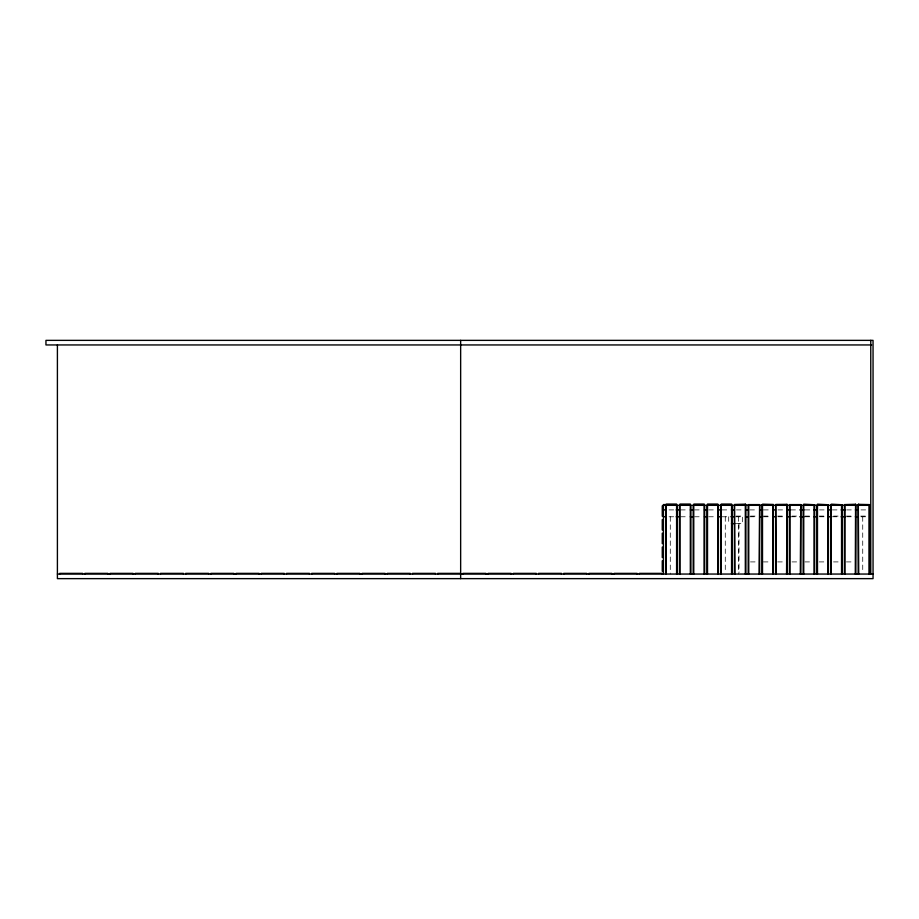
<?xml version="1.0" encoding="UTF-8"?>
<svg xmlns="http://www.w3.org/2000/svg" width="919" height="919" viewBox="0 0 919 919"><rect width="100%" height="100%" fill="white"/><g stroke="black" fill="none" stroke-linecap="round" stroke-linejoin="round"><path stroke-width="0.69" stroke-dasharray="4.59 3.45" d="M669.066 509.907L674.868 509.907M680.6 509.907L687.757 509.907M694.546 509.907L702.07 509.907M708.698 509.907L715.775 509.907M722.116 509.907L729.916 509.907M736.441 509.907L743.597 509.907M749.835 509.907L756.969 509.907M763.643 509.907L771.225 509.907M777.968 509.907L785.125 509.907M790.857 509.907L798.324 509.907M805.17 509.907L812.58 509.907M819.495 509.907L826.652 509.907M832.384 509.907L839.667 509.907M846.698 509.907L853.923 509.907M861.023 509.907L866.766 509.907M736.153 516.087L743.31 516.087M750.478 516.087L757.635 516.087M763.367 516.087L770.524 516.087M777.681 516.087L784.837 516.087M792.006 516.087L797.726 516.087M804.883 516.087L812.051 516.087M819.208 516.087L826.365 516.087M833.533 516.087L839.254 516.087M846.41 516.087L853.579 516.087M860.735 516.087L867.892 516.087M669.066 516.777L674.868 516.777M680.6 516.777L687.757 516.777M694.546 516.777L702.07 516.777M708.698 516.777L715.775 516.777M722.116 516.777L732.144 516.777M735.579 516.777L743.597 516.777M749.835 516.777L756.969 516.777M763.643 516.777L771.225 516.777M777.968 516.777L785.125 516.777M790.857 516.777L798.324 516.777M805.17 516.777L812.58 516.777M819.495 516.777L826.652 516.777M832.384 516.777L839.667 516.777M846.698 516.777L853.923 516.777M861.023 516.777L866.858 516.777M736.268 523.646L742.46 523.646L742.46 516.777M750.478 561.911L757.635 561.911M763.367 561.911L770.524 561.911M777.681 561.911L784.837 561.911M792.006 561.911L797.726 561.911M804.883 561.911L812.051 561.911M819.208 561.911L826.365 561.911M833.533 561.911L839.254 561.911M846.41 561.911L853.579 561.911M862.734 516.777L862.734 572.629M739.014 523.646L739.014 572.652M738.451 516.777L738.451 574.053M728.71 516.777L728.71 523.646M725.275 516.777L725.275 572.629M670.284 516.777L670.284 574.053"/><path stroke-width="1.38" d="M663.415 516.202L662.266 516.202L662.266 505.898L663.415 505.898M663.415 529.953L662.266 529.953L662.266 519.637L663.415 519.637M663.415 543.577L662.266 543.577L662.266 533.273L663.415 533.273M663.415 557.465L662.266 557.465L662.266 547.15L663.415 547.15M663.415 571.193L662.266 571.193L662.266 560.877L663.415 560.877M773.465 504.462L762.621 504.175L762.046 504.749L762.667 505.324M814.05 574.053L814.05 505.324L814.659 504.749L803.746 504.175M855.29 574.053L855.578 504.255M748.192 504.6L759.645 504.6L759.071 574.053M800.897 504.6L789.444 504.6L790.041 505.324L789.995 574.053M827.801 574.053L827.801 505.324L828.387 504.749L817.473 504.175L817.485 574.053M855.612 504.255L844.435 504.6L845.009 505.324L844.986 574.053M734.511 504.462L745.355 504.175M775.751 504.462L787.009 504.347M786.963 505.151L786.963 504.347M787.009 505.151L786.561 574.053M800.748 505.151L800.311 574.053M858.323 504.347L869.627 504.6L869.041 505.324L869.041 574.053M858.61 504.198L858.208 504.899M676.591 505.209L676.591 504.06L666.275 504.06L666.275 505.209M690.318 505.209L690.318 504.06L680.003 504.06L680.003 505.209M704.195 505.209L704.195 504.06L693.891 504.06L693.891 505.209M717.831 505.209L717.831 504.06L707.515 504.06L707.515 505.209M731.57 505.209L731.57 504.06L721.266 504.06L721.266 505.209M871.614 344.947L45.95 344.947L45.95 340.363L873.05 340.363L873.05 578.637L57.403 578.637L57.403 344.947M663.415 509.907L666.241 509.907M676.143 509.907L678.98 509.907M690.295 509.907L693.133 509.907M704.448 509.907L707.274 509.907M718.601 509.907L721.426 509.907M731.34 509.907L734.166 509.907M745.562 509.907L748.411 509.907M759.818 509.907L762.678 509.907M772.649 509.907L775.51 509.907M786.917 509.907L789.766 509.907M799.748 509.907L804.022 509.907M814.004 509.907L816.853 509.907M828.26 509.907L831.121 509.907M841.092 509.907L845.377 509.907M855.359 509.907L858.208 509.907M663.415 516.777L666.241 516.777M676.143 516.777L678.98 516.777M690.295 516.777L693.133 516.777M704.448 516.777L707.274 516.777M718.601 516.777L721.426 516.777M731.34 516.777L734.212 516.777M745.562 516.777L748.411 516.777M759.818 516.777L762.678 516.777M772.649 516.777L775.51 516.777M786.917 516.777L789.766 516.777M799.748 516.777L804.022 516.777M814.004 516.777L816.853 516.777M828.26 516.777L831.121 516.777M841.092 516.777L845.377 516.777M855.359 516.777L858.208 516.777M731.455 523.646L734.89 523.646M460.649 573.364L437.731 573.364L437.731 574.053M57.403 574.053L873.05 574.053M663.288 504.577L665.574 504.577M841.551 574.053L841.551 505.324L842.264 504.749L831.35 504.175L830.787 504.749L831.385 505.324M745.32 504.175L745.918 504.6M734.511 505.036L735.005 574.053M858.323 505.151L858.725 574.053M775.751 505.036L776.245 574.053M870.764 340.363L870.764 574.053M869.615 574.053L869.615 505.324L663.415 505.324L663.415 574.053M858.162 505.324L858.162 574.053M855.865 505.324L855.865 574.053M844.412 505.324L844.412 574.053M842.126 505.324L842.126 574.053M831.236 505.324L831.236 574.053M830.661 505.324L830.661 574.053M828.375 505.324L828.375 574.053M816.922 505.324L816.922 574.053M814.625 505.324L814.625 574.053M803.746 505.324L803.746 574.053M803.172 505.324L803.172 574.053M800.874 505.324L800.874 574.053M789.421 505.324L789.421 574.053M787.135 505.324L787.135 574.053M775.67 505.324L775.67 574.053M773.384 505.324L773.384 574.053M772.81 505.324L772.81 574.053M762.506 505.324L762.506 574.053M761.931 505.324L761.931 574.053M759.634 505.324L759.634 574.053M748.755 505.324L748.755 574.053M748.181 505.324L748.181 574.053M745.895 505.324L745.895 574.053M745.32 505.324L745.32 574.053M734.43 505.324L734.43 574.053M732.144 505.324L732.144 574.053M731.57 505.324L731.57 574.053M721.266 505.324L721.266 574.053M720.691 505.324L720.691 574.053M718.394 505.324L718.394 574.053M717.831 505.324L717.831 574.053M707.515 505.324L707.515 574.053M706.941 505.324L706.941 574.053M704.655 505.324L704.655 574.053M704.08 505.324L704.08 574.053M693.765 505.324L693.765 574.053M693.19 505.324L693.19 574.053M690.904 505.324L690.904 574.053M690.33 505.324L690.33 574.053M680.014 505.324L680.014 574.053M679.451 505.324L679.451 574.053M677.165 505.324L677.165 574.053M676.591 505.324L676.591 574.053M666.275 505.324L666.275 574.053M665.701 505.324L665.701 574.053M662.266 574.053L662.266 573.364L639.36 573.364L639.36 574.053M637.062 574.053L637.062 573.364L614.156 573.364L614.156 574.053M611.859 574.053L611.859 573.364L588.953 573.364L588.953 574.053M586.655 574.053L586.655 573.364L563.749 573.364L563.749 574.053M561.452 574.053L561.452 573.364L538.545 573.364L538.545 574.053M536.248 574.053L536.248 573.364L513.342 573.364L513.342 574.053M511.056 574.053L511.056 573.364L488.138 573.364L488.138 574.053M485.852 574.053L485.852 573.364L462.935 573.364L462.935 574.053M460.649 340.363L460.649 578.637M435.445 574.053L435.445 573.364L412.528 573.364L412.528 574.053M410.242 574.053L410.242 573.364L387.324 573.364L387.324 574.053M385.038 574.053L385.038 573.364L362.132 573.364L362.132 574.053M359.834 574.053L359.834 573.364L336.928 573.364L336.928 574.053M334.631 574.053L334.631 573.364L311.725 573.364L311.725 574.053M309.427 574.053L309.427 573.364L286.521 573.364L286.521 574.053M284.224 574.053L284.224 573.364L261.318 573.364L261.318 574.053M259.02 574.053L259.02 573.364L236.114 573.364L236.114 574.053M233.828 574.053L233.828 573.364L210.91 573.364L210.91 574.053M208.624 574.053L208.624 573.364L185.707 573.364L185.707 574.053M183.421 574.053L183.421 573.364L160.503 573.364L160.503 574.053M158.217 574.053L158.217 573.364L135.3 573.364L135.3 574.053M133.014 574.053L133.014 573.364L110.096 573.364L110.096 574.053M107.81 574.053L107.81 573.364L84.904 573.364L84.904 574.053M82.607 574.053L82.607 573.364L59.701 573.364L59.701 574.053"/></g></svg>
